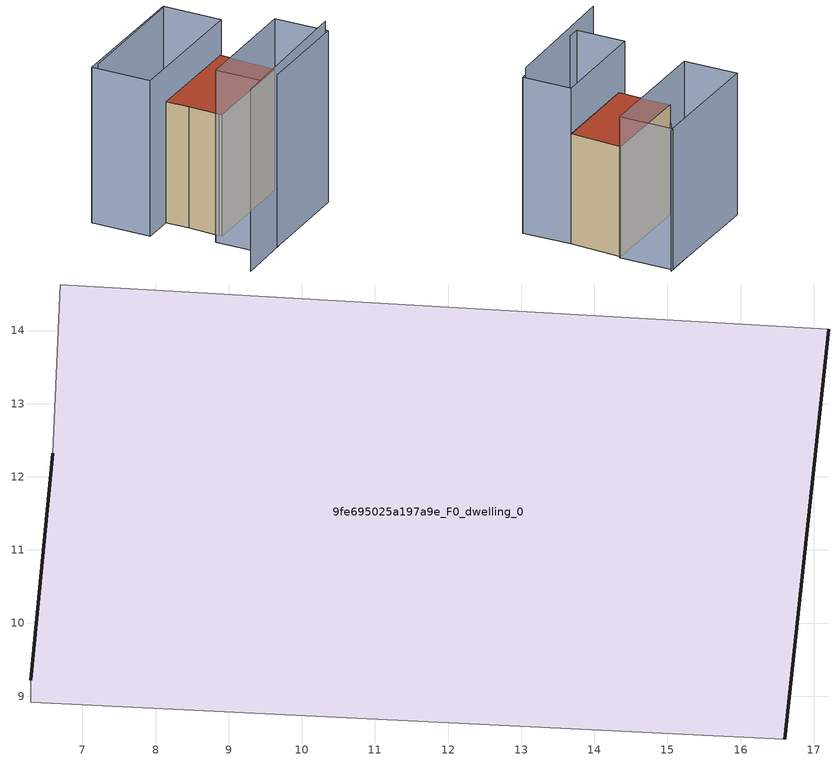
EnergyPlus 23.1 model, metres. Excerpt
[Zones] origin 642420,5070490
9fe695025a197a9e_F0_dwelling_0
 floor ground (EU_floor_Construction): 17.2,14.02 16.6,8.41 6.29,8.92 6.29,9.22 6.6,12.32 6.7,14.62 z0
 wall outside (EU_wall_Construction): 6.6,12.32 6.29,9.22 / 16.6,8.41 17.2,14.02 z0:12
 wall adiabatic (EU_wall_Construction): 6.29,9.22 6.29,8.92 16.6,8.41 / 17.2,14.02 6.7,14.62 6.6,12.32 z0:12
 roof outside (EU_roof_Construction): 16.6,8.41 17.2,14.02 6.7,14.62 6.6,12.32 6.29,9.22 6.29,8.92 z12
shading: 0.91,3.78 16.1,3.31 z0:18; 4.93,8.99 16.6,8.41 / 16.6,8.41 16.34,3.12 / 16.34,3.12 4.67,3.69 / 4.67,3.69 4.93,8.99 z0:17; 6.86,14.79 6.38,10.3 z0:10; 17.47,14 3.68,14.8 / 3.68,14.8 4.02,20.62 / 4.02,20.62 17.81,19.82 / 17.81,19.82 17.47,14 z0:15.4; 18.11,19.81 5,20.43 z0:15.3
[Building]
EU S2 Campaign: North Axis=0; Terrain=City; Solar Distribution=FullExterior
[Site:Location]
Lyon-Bron: Latitude=45.75; Longitude=5; Time Zone=1; Elevation=198
[SizingPeriod:WeatherFileDays]
AnnualSizingPeriod: Begin Month=1; Begin Day of Month=1; End Month=12; End Day of Month=31; Day of Week for Start Day=Monday; Use Weather File Daylight Saving Period=No; Use Weather File Rain and Snow Indicators=No
[MATERIAL]
EU_InternalMass_Material: Roughness=MediumRough; Thickness=0.1; Conductivity=1; Density=1800; Specific Heat=900; Thermal Absorptance=0.9; Solar Absorptance=0.7; Visible Absorptance=0.7
[MATERIAL:NOMASS] Roughness=MediumRough; Thermal Absorptance=0.9; Solar Absorptance=0.7; Visible Absorptance=0.7
Name | Thermal Resistance
EU_wall_NoMass | 0.503714
EU_roof_NoMass | 0.959371
EU_floor_NoMass | 0.347222
[CONSTRUCTION]
EU_wall_Construction: EU_wall_NoMass
EU_roof_Construction: EU_roof_NoMass
EU_floor_Construction: EU_floor_NoMass
EU_InternalMass_Construction: EU_InternalMass_Material
[ZONE]
9fe695025a197a9e_F0_dwelling_0: Type=1; Multiplier=1; Ceiling Height=autocalculate; Volume=707.909; Floor Area=autocalculate; Part of Total Floor Area=Yes
[INTERNALMASS]
9fe695025a197a9e_F0_dwelling_0_EU_InternalMass: Construction=EU_InternalMass_Construction; Zone or ZoneList=9fe695025a197a9e_F0_dwelling_0; Surface Area=58.9923
[OTHEREQUIPMENT]
EU_Step8_InternalGain_9fe695025a197a9e_F0_dwelling_0_f000: Fuel Type=Electricity; Zone or ZoneList or Space or SpaceList=9fe695025a197a9e_F0_dwelling_0; Schedule=EU_Step8_GainSchedule_9fe695025a197a9e_F0_dwelling_0_f000; Design Level Calculation Method=Watts/Area; Power per Zone Floor Area=1; Fraction Latent=0; Fraction Radiant=0; Fraction Lost=0; Carbon Dioxide Generation Rate=0; EndUse Subcategory=EU_Step8_InternalGains
[ZONEVENTILATION:DESIGNFLOWRATE]
EU_ConstantAir_9fe695025a197a9e_F0_dwelling_0: Zone or ZoneList or Space or SpaceList=9fe695025a197a9e_F0_dwelling_0; Schedule=EU_AlwaysOn; Design Flow Rate Calculation Method=AirChanges/Hour; Air Changes per Hour=0.64; Ventilation Type=Natural; Fan Pressure Rise=0; Fan Total Efficiency=1; Constant Term Coefficient=1; Temperature Term Coefficient=0; Velocity Term Coefficient=0; Velocity Squared Term Coefficient=0; Minimum Indoor Temperature=-100; Maximum Indoor Temperature=100; Delta Temperature=-100; Minimum Outdoor Temperature=-100; Maximum Outdoor Temperature=100; Maximum Wind Speed=40
[HVACTEMPLATE:THERMOSTAT]
EU_HeatOnly_9fe695025a197a9e_F0_dwelling_0: Constant Heating Setpoint=20; Constant Cooling Setpoint=50
[HVACTEMPLATE:ZONE:IDEALLOADSAIRSYSTEM]
9fe695025a197a9e_F0_dwelling_0: Template Thermostat=EU_HeatOnly_9fe695025a197a9e_F0_dwelling_0; System Availability Schedule=EU_AlwaysOn; Maximum Heating Supply Air Temperature=50; Minimum Cooling Supply Air Temperature=13; Maximum Heating Supply Air Humidity Ratio=0.0156; Minimum Cooling Supply Air Humidity Ratio=0.0077; Heating Limit=NoLimit; Cooling Limit=NoLimit; Heating Availability Schedule=EU_AlwaysOn; Cooling Availability Schedule=EU_CoolingOff; Dehumidification Control Type=ConstantSensibleHeatRatio; Cooling Sensible Heat Ratio=0.7; Dehumidification Setpoint=60; Humidification Control Type=None; Humidification Setpoint=30; Outdoor Air Method=None; Outdoor Air Flow Rate per Person=0.00944; Outdoor Air Flow Rate per Zone Floor Area=0; Outdoor Air Flow Rate per Zone=0; Demand Controlled Ventilation Type=None; Outdoor Air Economizer Type=NoEconomizer; Heat Recovery Type=None; Sensible Heat Recovery Effectiveness=0.7; Latent Heat Recovery Effectiveness=0.65
[SIZING:ZONE]
9fe695025a197a9e_F0_dwelling_0: Zone Cooling Design Supply Air Temperature Input Method=SupplyAirTemperature; Zone Cooling Design Supply Air Temperature=13; Zone Heating Design Supply Air Temperature Input Method=SupplyAirTemperature; Zone Heating Design Supply Air Temperature=50; Zone Cooling Design Supply Air Humidity Ratio=0.008; Zone Heating Design Supply Air Humidity Ratio=0.008; Cooling Design Air Flow Method=DesignDay; Cooling Design Air Flow Rate=0; Cooling Minimum Air Flow per Zone Floor Area=0.000762; Cooling Minimum Air Flow=0; Cooling Minimum Air Flow Fraction=0.2; Heating Design Air Flow Method=DesignDay; Heating Design Air Flow Rate=0; Heating Maximum Air Flow per Zone Floor Area=0.002032; Heating Maximum Air Flow=0.141576; Heating Maximum Air Flow Fraction=0.3; Account for Dedicated Outdoor Air System=No; Dedicated Outdoor Air System Control Strategy=NeutralSupplyAir; Dedicated Outdoor Air Low Setpoint Temperature for Design=autosize; Dedicated Outdoor Air High Setpoint Temperature for Design=autosize; Zone Load Sizing Method=Sensible Load Only No Latent Load; Zone Latent Cooling Design Supply Air Humidity Ratio Input Method=HumidityRatioDifference; Zone Cooling Design Supply Air Humidity Ratio Difference=0.005; Zone Latent Heating Design Supply Air Humidity Ratio Input Method=HumidityRatioDifference; Zone Humidification Design Supply Air Humidity Ratio Difference=0.005
[SCHEDULE:CONSTANT]
Name | Hourly Value
EU_AlwaysOn | 1
EU_CoolingOff | 0
[SCHEDULE:FILE]
EU_Step8_GainSchedule_9fe695025a197a9e_F0_dwelling_0_f000: File=../../schedules/9fe695025a197a9e/9fe695025a197a9e_F0_dwelling_0_f000_gain.csv; Column Number=1; Rows to Skip at Top=0; Number of Hours of Data=8760; Column Separator=Comma; Interpolate to Timestep=No; Minutes per Item=60; Adjust Schedule for Daylight Savings=Yes
